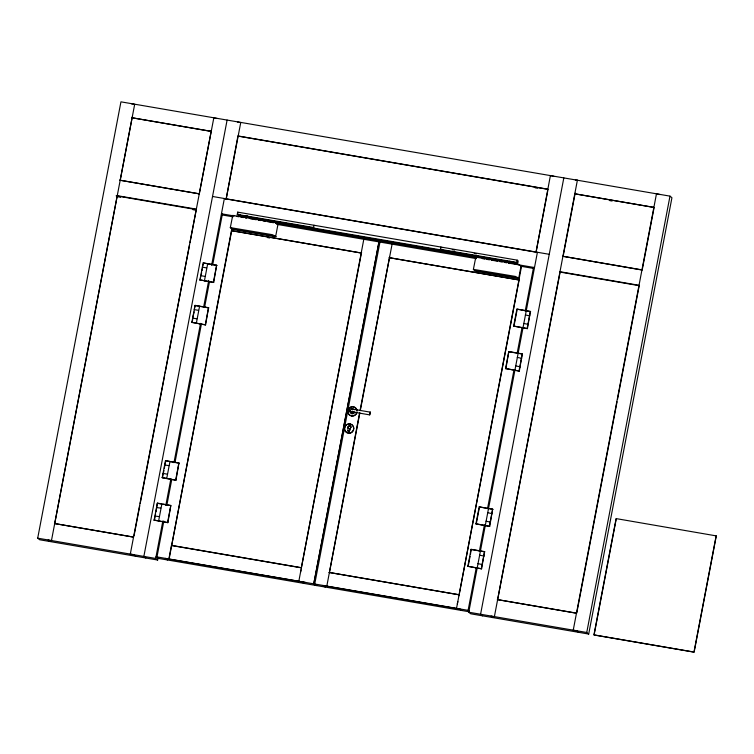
<?xml version="1.0" encoding="UTF-8"?>
<svg xmlns="http://www.w3.org/2000/svg" width="754" height="754" viewBox="0 0 754 754"><rect width="100%" height="100%" fill="white"/><g stroke="black" fill="none" stroke-linecap="round" stroke-linejoin="round"><path stroke-width="1.13" d="M347.962 430.6L348.009 430.883M350.139 428.338L350.864 427.575L350.61 426.368M350.403 428.31L350.78 426.821L350.912 427.292M348.009 427.084L348.48 426.151M347.971 430.487L347.924 427.48M158.095 557.724L157.652 560.024L39.651 539.76L37.7 538.177L120.942 101.837L669.986 196.134L671.937 197.718L588.704 634.057L470.703 613.794L468.752 612.21L537.413 252.27M54.74 523.37L117.285 195.531M120.14 180.526L132.252 117.03M134.042 535.792L139.773 505.783M140.206 503.474L164.655 375.341M165.098 373.032L189.537 244.899M189.98 242.59L196.36 209.112M199.226 194.108L211.337 130.612M227.105 120.065L143.863 556.414L145.814 557.998M154.118 520.109L157.36 503.125L170.828 505.444L167.869 522.645L154.118 520.109L167.869 522.645M162.214 477.659L165.456 460.685L178.924 462.994L175.965 480.204L162.214 477.659L175.965 480.204M191.846 322.354L195.079 305.37L208.547 307.689L205.588 324.889L191.846 322.354L205.588 324.889M199.942 279.904L203.175 262.929L216.643 265.238L213.684 282.448L199.942 279.904L213.684 282.448M154.4 520.335L155.004 517.15M155.616 513.964L155.211 516.085L159.141 516.584M156.021 511.843L157.36 503.125M162.694 476.83L163.024 473.418L167.237 474.143M163.505 472.579L163.91 470.458M164.315 468.338L164.721 466.217M164.928 465.152L165.531 461.966M192.119 322.58L192.732 319.394M194.146 311.968L192.656 318.103L196.86 318.829M195.079 305.37L194.268 309.621L198.481 310.337M200.215 280.13L200.752 275.662L204.956 276.388M201.233 274.824L201.638 272.703M202.044 270.582L202.449 268.462M203.26 264.211L202.364 267.17L206.577 267.896M157.652 560.024L155.701 558.45L162.855 520.939M165.823 505.378L170.885 478.847M173.967 462.692L200.536 323.391M203.618 307.217L208.735 280.413M211.591 265.417L224.362 198.5M163.816 521.099L156.983 556.914L158.934 558.497M166.898 504.954L171.752 479.516M175.051 462.221L201.497 323.56M204.56 307.481L209.433 281.968M212.713 264.758L222.411 213.947M226.077 199.442L237.934 135.956L547.809 189.179M167.586 522.418L170.828 505.444M175.682 479.978L178.924 462.994M205.314 324.663L208.547 307.689M213.41 282.222L216.643 265.238M230.309 227.661L232.732 215.39L274.729 222.505L277.99 224.23L275.662 236.417L231.827 228.896L230.29 227.604L272.401 234.692L275.662 236.417M169.085 559.138L231.846 228.556M168.868 558.959L171.45 545.368L301.119 567.639M231.506 230.592L361.392 253.042L231.723 230.771L231.93 228.33M171.686 545.265L232.062 228.735M244.042 216.21L238.264 215.21L237.265 214.409L237.689 212.147L517.197 260.149L518.196 260.959L517.762 263.221L510.826 262.024M241.327 216.275L240.422 215.003L241.327 216.275L243.617 216.671M314.022 225.257L313.494 228.038L314.493 228.839L314.588 228.377M363.805 239.282L298.801 581.409M300.563 572.173L300.997 569.864M361.6 252.175L301.346 567.819L171.78 545.566M313.73 583.832L378.96 241.883L313.777 583.841L315.728 585.424M379.969 242.062L314.738 584.011L316.689 585.594M348.857 431.439L349.611 430.883L350.054 428.395M359.63 412.758L326.793 586.226M360.063 410.449L392.071 244.287M329.441 572.361L359.846 412.938M360.289 410.628L389.601 256.982M441.42 250.158L441.335 250.63L440.336 249.819L440.864 247.039L441.863 247.849M473.38 269.414L475.802 257.142L517.8 264.258L521.061 265.983L518.743 278.169L474.907 270.639L473.371 269.357L515.472 276.445L518.743 278.169M514.501 263.193L513.587 261.921L514.501 263.193L509.921 262.411M517.762 263.221L516.763 262.411L517.197 260.149M521.514 266.369L456.5 608.497M457.32 603.963L457.829 601.569M458.932 595.792L519.195 279.583M467.848 566.292L471.09 549.308L484.558 551.626L481.599 568.827L467.848 566.292L481.599 568.827M475.944 523.841L479.186 506.867L492.654 509.176L489.695 526.386L475.944 523.841L489.695 526.386M505.576 368.536L508.809 351.553L522.286 353.871L519.317 371.072L505.576 368.536L519.317 371.072M513.672 326.086L516.914 309.112L530.382 311.421L527.423 328.631L513.672 326.086L527.423 328.631M468.13 566.518L470.072 556.329M470.505 554.067L471.09 549.308M476.443 522.937L479.252 508.224M505.849 368.763L508.809 351.553M514.162 325.181L516.971 310.469M535.953 252.665L547.819 190.508M476.264 567.611L468.111 610.354L469.412 611.409M479.356 551.438L484.417 524.859M487.508 508.686L513.955 370.063M517.253 352.731L522.107 327.321M525.189 311.148L533.54 267.387M481.316 568.601L484.558 551.626M489.412 526.16L492.654 509.176M519.044 370.845L522.286 353.871M527.14 328.405L530.382 311.421M563.822 177.897L480.581 614.246L482.541 615.829M577.385 180.225L494.37 616.753L490.958 616.169L492.692 617.573M497.678 599.439L560.213 271.6M563.078 256.596L575.189 193.109M576.763 613.021L592.173 532.22M592.616 529.911L617.055 401.778M617.498 399.469L639.081 286.341M642.38 269.027L654.048 207.84M588.704 634.057L586.753 632.483L669.986 196.134M616.272 518.714L594.086 634.991L694.123 652.163L716.3 535.896L616.131 518.601L593.954 634.877L693.982 652.05L716.159 535.783M348.348 426.293L347.99 426.623M348.744 431.345L349.385 430.996M369.714 414.879L370.186 412.136L369.714 414.879L350.94 411.656M352.269 411.298L351.439 411.665A2.686 2.205 -87.4 0 1 350.158 411.335L349.441 410.138A0.999 0.82 -87.4 0 1 349.554 409.573L350.629 408.857A2.686 2.205 -87.4 0 1 351.911 409.186L352.457 409.799M350.167 428.479L349.545 430.628M348.951 425.727L349.639 425.756M510.194 262.392C513.493 262.307 503.314 260.498 507.008 261.798M246.775 217.18L248.952 217.35L243.966 216.502M131.262 103.75L134.674 104.335L51.442 540.684L48.02 540.1L49.802 541.504M214.899 118.114L217.18 118.501M237.425 121.978L240.743 122.553L226.172 198.952M553.992 176.351L550.401 175.597L536.047 252.175M575.321 180.018L577.338 180.215M660.108 194.579L656.47 193.806L573.238 630.156L576.867 630.928M238.151 136.135L548.035 189.358M535.142 187.803L537.461 188.198M609.788 200.621L612.107 201.016M641.965 269.875L562.88 256.294L642.182 270.055M212.524 196.474L549.251 254.305M225.738 198.886L536.48 252.251M452.268 249.64L454.587 250.036M474.247 253.41L476.556 253.806M237.265 214.409L313.598 227.519M440.421 249.348L516.763 262.411M240.338 215.465L513.502 262.383M251.704 217.576L262.552 219.386M264.286 219.734L266.567 220.13M268.858 220.526L271.138 220.913M273.429 221.308L288.292 223.863M290.573 224.249L292.863 224.645M295.153 225.041L297.434 225.427M299.555 225.738L305.436 226.803M307.651 227.133L310.007 227.585M444.851 250.752L447.216 251.101M449.422 251.534L459.94 253.287M462.004 253.693L464.568 254.079M466.575 254.475L468.856 254.871M471.146 255.267L473.427 255.653M475.717 256.049L486.01 257.821M488.29 258.207L490.581 258.603M492.862 258.999L495.152 259.385M497.442 259.781L506.584 261.355M247.048 217.256L506.499 261.817M639.269 285.332L560.184 271.751M221.44 213.787L234.202 215.974M236.294 216.332L238.839 216.766M240.941 217.133L243.476 217.567M250.224 218.726L252.552 219.122M253.909 219.357L256.228 219.753M258.358 220.121L260.865 220.554M262.995 220.922L265.502 221.346M267.642 221.714L273.617 222.741M275.776 223.118L476.641 257.614M482.324 258.594L484.775 259.008M486.961 259.385L489.412 259.81M491.599 260.187L497.546 261.204M499.714 261.572L502.192 261.996M504.351 262.373L506.829 262.797M510.317 263.4L534.501 267.547M116.116 195.833L196.521 209.64M559.873 272.053L639.128 285.662M118.303 196.869L120.593 197.265M192.958 209.687L195.248 210.083M222.166 214.956L232.967 216.813M276.737 224.334L476.453 258.631M520.571 266.209L533.342 268.405M232.157 229.093L276.115 236.643M474.304 270.677L519.421 278.433M267.491 237.576L269.8 237.972M530.656 311.647L516.914 309.112M525.359 314.946L529.845 315.898M216.926 265.465L203.175 262.929M523.738 323.438L528.234 324.38M509.091 351.779L517.197 353.174M518.356 353.372L521.504 353.918M517.263 357.396L521.749 358.339M195.361 305.596L208.83 307.915M515.642 365.878L520.128 366.83M351.128 408.866L370.186 412.136M487.565 508.479L479.186 506.867M492.937 509.402L488.451 508.46M487.64 512.701L492.126 513.653M179.207 463.22L165.456 460.685M164.645 464.926L168.858 465.652M486.019 521.193L490.505 522.136M471.373 549.534L484.841 551.853M479.535 555.151L484.03 556.094M157.633 503.352L161.846 504.077L158.604 521.052M163.005 504.275L169.952 505.472M160.753 508.092L156.823 507.602M477.923 563.634L482.409 564.586M469.073 610.514L156.021 556.744L157.972 558.328L469.007 611.748M165.673 558.544L305.257 582.38M323.428 585.641L459.874 609.081M37.7 538.177L155.701 558.45M468.752 612.21L586.753 632.483M246.021 215.974L247.962 216.436L247.369 216.238M246.011 216.021L246.69 216.153M245.616 218.095L246.294 218.226M350.553 426.227L349.715 425.699L350.723 426.462M508.479 263.259L509.751 263.542M509.553 261.27L511.005 261.742M348.518 431.392L347.98 430.779M348.301 431.25L348.744 431.439L347.886 430.741M213.806 117.926L130.301 554.086L133.939 554.85L135.673 556.254M237.689 212.147L238.688 212.958M196.115 209.084L117.256 195.682M207.67 263.872L204.428 280.856M349.715 425.699L350.695 426.538M199.565 306.322L196.332 323.306M348.037 427.565L348.329 428.168M576.819 630.919L578.601 632.323M459.648 608.893L461.599 610.476M323.202 585.462L325.153 587.046M169.942 461.627L166.7 478.611M302.118 581.984L303.853 583.389M165.446 558.365L167.454 559.958M348.216 428.074L347.952 427.575M353.343 406.84A4.694 4.59 -51 0 1 357.066 410.751M357.019 412.202A4.694 4.59 -51 0 1 348.094 413.041M347.962 412.579A4.694 4.59 -51 0 1 351.901 406.821M352.382 406.783A4.694 4.59 -51 0 1 352.863 406.783M356.934 412.136A4.694 4.59 -51 0 1 349.743 415.228A4.694 4.59 -51 0 1 349.997 407.424A4.694 4.59 -51 0 1 356.981 410.685M351.505 409.045A2.516 2.46 -51 0 1 354.323 409.752M354.785 411.957A2.516 2.46 -51 0 1 351.487 413.701A2.516 2.46 -51 0 1 350.176 410.261M353.739 411.59A1.385 1.357 -51 0 1 352.203 412.73A1.385 1.357 -51 0 1 351.025 411.269M210.997 131.328L131.865 117.737L210.997 131.328M653.878 207.397L574.746 193.806L653.878 207.397M199.028 193.797L119.943 180.215L199.028 193.797M518.922 279.951L389.252 257.689L518.922 279.951M133.533 537.102L54.458 523.521L133.533 537.102M576.471 613.181L497.386 599.6L576.471 613.181M458.828 594.727L329.159 572.456L458.828 594.727M350.714 432.937A4.694 4.59 -51 0 0 352.231 424.992A4.694 4.59 -51 0 0 344.653 427.791A4.694 4.59 -51 0 0 350.714 432.937M350.601 432.843A4.694 4.59 -51 0 0 352.118 424.907A4.694 4.59 -51 0 0 344.54 427.707A4.694 4.59 -51 0 0 350.601 432.843"/></g></svg>
